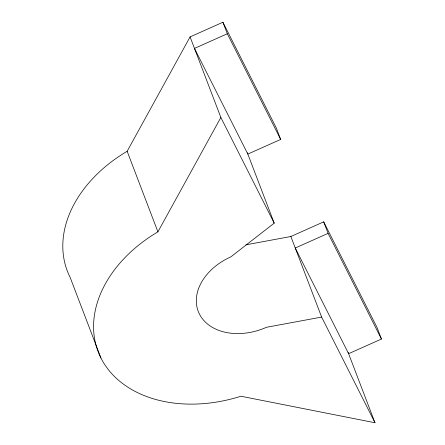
<?xml version="1.0" encoding="UTF-8"?>
<svg xmlns="http://www.w3.org/2000/svg" width="445" height="445" viewBox="0 0 445 445"><rect width="100%" height="100%" fill="white"/><g stroke="black" fill="none" stroke-linecap="round" stroke-linejoin="round"><path stroke-width="0.67" d="M348.124 352.407L374.985 422.75L240.917 396.234A127.492 92.938 -20.9 0 1 100.92 357.975L70.149 277.396A127.492 92.938 -20.9 0 1 127.153 151.278L190.082 36.896L222.917 22.25L276.273 127.926L280.667 139.435L247.832 154.081L194.476 48.405L227.312 33.759L222.917 22.25M100.92 357.975A127.492 92.938 -20.9 0 1 157.919 231.851L220.854 117.469L190.082 36.896M247.342 152.802L274.203 223.145L230.883 256.848A53.995 39.36 -20.9 0 0 199.421 314.042A53.995 39.36 -20.9 0 0 266.455 327.298L321.629 317.074L374.985 422.75M245.901 244.833L290.863 236.501L323.699 221.855L377.054 327.531L381.448 339.04L348.613 353.686L295.257 248.01L328.093 233.369L323.699 221.855M227.312 33.759L280.667 139.435M328.093 233.369L381.448 339.04M220.854 117.469L274.203 223.145M290.863 236.501L321.629 317.074M127.153 151.278L157.919 231.851"/></g></svg>
